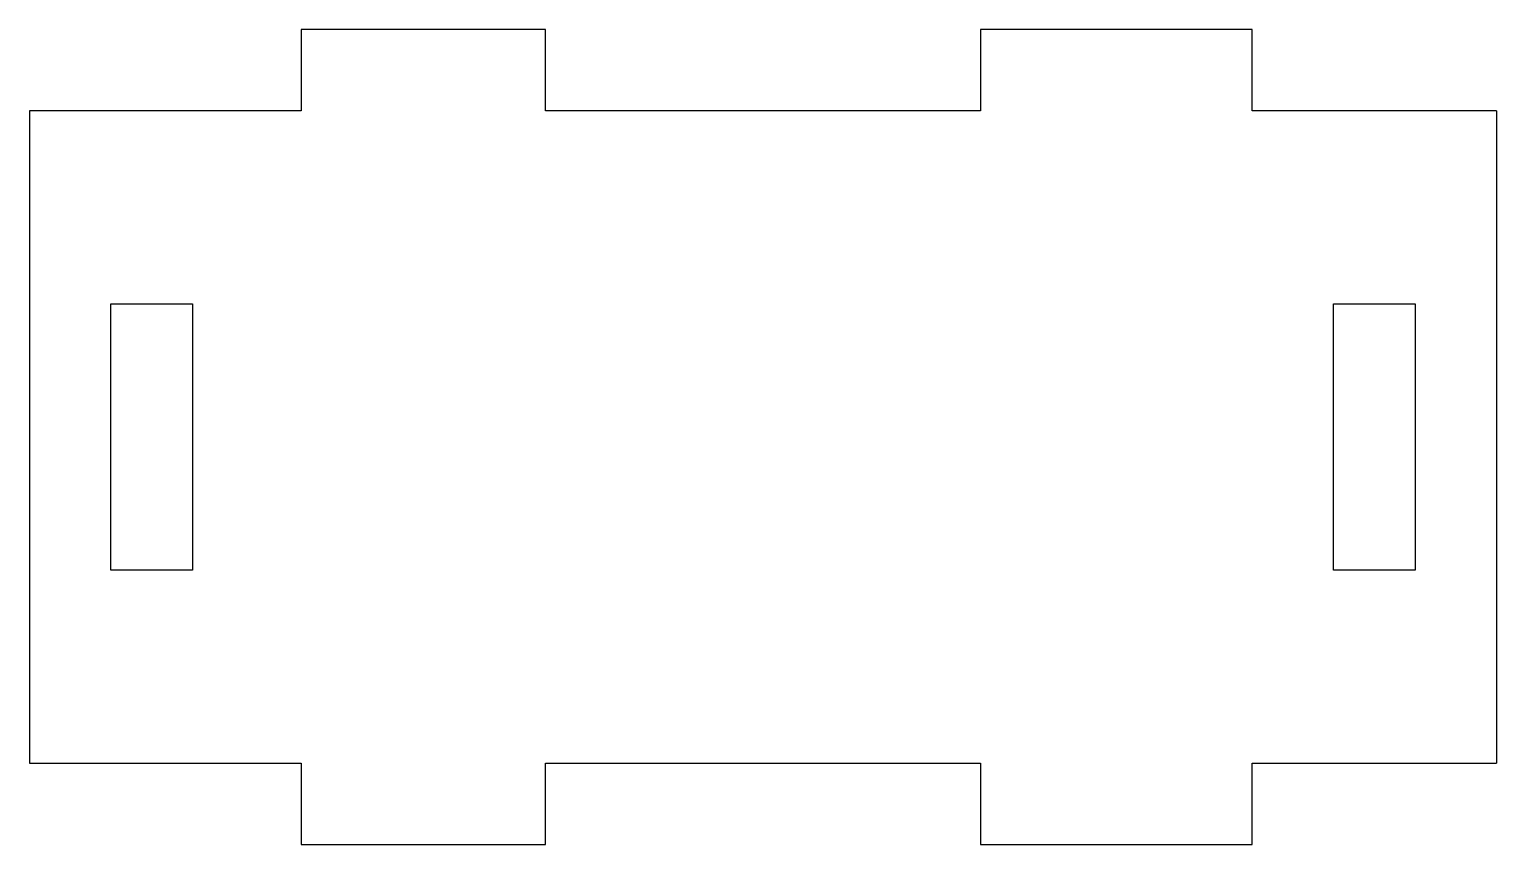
# Model space of a CAD drawing. Extents: x 0 to 54, y 76 to 106.
import ezdxf

# ---------------------------------------------------------------- set-up
doc = ezdxf.new("R2010")
doc.units = 0
doc.layers.get('0').update_dxf_attribs({"linetype": 'continuous'})

# ---------------------------------------------------------------- blocks, each defined once
blk = doc.blocks.new('PAD005007')
at = {"color": 0}
for p, q in [((19, 106), (10, 106)), ((10, 106), (10, 103)), ((19, 103), (19, 106)), ((45, 106), (35, 106)), ((35, 106), (35, 103)), ((45, 103), (45, 106)), ((10, 103), (0, 103)), ((0, 103), (0, 79)), ((35, 103), (19, 103)), ((54, 103), (45, 103)), ((54, 103), (54, 79)), ((3, 95.9), (6, 95.9)), ((3, 86.1), (3, 95.9)), ((6, 95.9), (6, 86.1)), ((48, 95.9), (51, 95.9)), ((48, 86.1), (48, 95.9)), ((51, 95.9), (51, 86.1)), ((6, 86.1), (3, 86.1)), ((51, 86.1), (48, 86.1)), ((0, 79), (10, 79)), ((10, 79), (10, 76)), ((19, 76), (19, 79)), ((19, 79), (35, 79)), ((35, 79), (35, 76)), ((45, 76), (45, 79)), ((45, 79), (54, 79)), ((10, 76), (19, 76)), ((35, 76), (45, 76))]:
    blk.add_line(p, q, dxfattribs=at)

msp = doc.modelspace()

# ---------------------------------------------------------------- block references
at = {"color": 0}
msp.add_blockref('PAD005007', (0, 0), dxfattribs=at)

doc.saveas('drawing.dxf')
